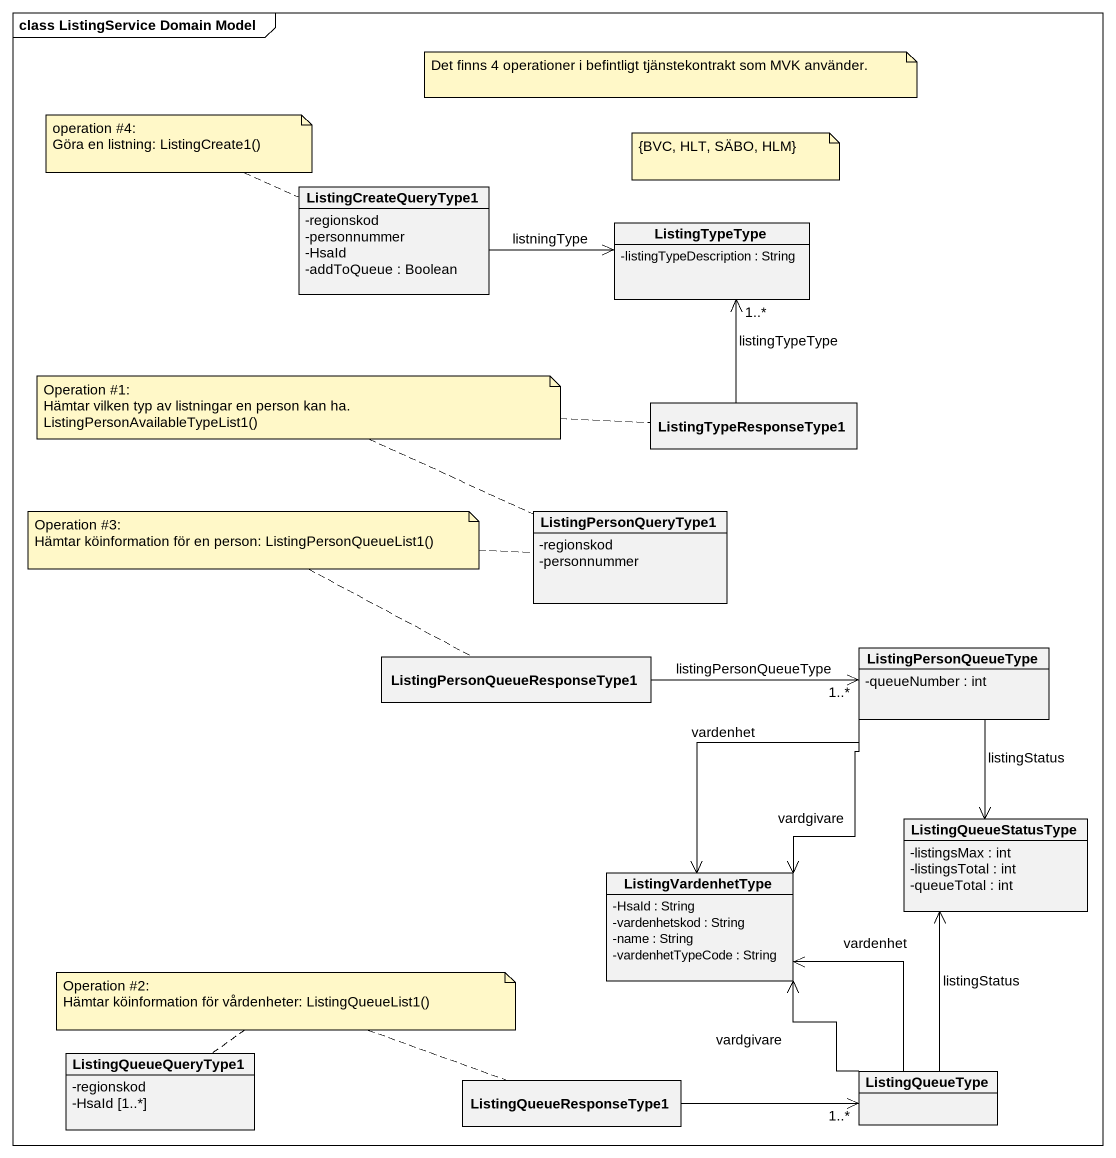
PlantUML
@startuml
mainframe class ListingService Domain Model
hide circle
hide empty members
skinparam classAttributeIconSize 0
class ListingCreateQueryType1 {
  -regionskod
  -personnummer
  -HsaId
  -addToQueue : Boolean
}
class ListingTypeType {
  -listingTypeDescription : String
}
class ListingTypeResponseType1
class ListingPersonQueryType1 {
  -regionskod
  -personnummer
}
class "ListingPersonQueueResponseType1" as ListingPersonQueueResponseTy
class ListingPersonQueueType {
  -queueNumber : int
}
class ListingVardenhetType {
  -HsaId : String
  -vardenhetskod : String
  -name : String
  -vardenhetTypeCode : String
}
class ListingQueueStatusType {
  -listingsMax : int
  -listingsTotal : int
  -queueTotal : int
}
class ListingQueueQueryType1 {
  -regionskod
  -HsaId [1..*]
}
class ListingQueueResponseType1
class ListingQueueType
ListingCreateQueryType1 -right-> ListingTypeType : listningType
ListingTypeResponseType1 -up-> "1..*" ListingTypeType : listingTypeType
ListingPersonQueueResponseTy -right-> "1..*" ListingPersonQueueType : listingPersonQueueType
ListingPersonQueueType --> ListingVardenhetType : vardenhet
ListingPersonQueueType --> ListingVardenhetType : vardgivare
ListingPersonQueueType --> ListingQueueStatusType : listingStatus
ListingQueueResponseType1 -right-> "1..*" ListingQueueType
ListingQueueType -up-> ListingVardenhetType : vardenhet
ListingQueueType -up-> ListingVardenhetType : vardgivare
ListingQueueType -up-> ListingQueueStatusType : listingStatus
note as N1
  Det finns 4 operationer i befintligt tjänstekontrakt som MVK använder.
end note
note left of ListingCreateQueryType1
  operation #4:
  Göra en listning: ListingCreate1()
end note
note as N3
  {BVC, HLT, SÄBO, HLM}
end note
note as N4
  Operation #1:
  Hämtar vilken typ av listningar en person kan ha. ListingPersonAvailableTypeList1()
end note
N4 .. ListingPersonQueryType1
N4 .. ListingTypeResponseType1
note as N5
  Operation #3:
  Hämtar köinformation för en person: ListingPersonQueueList1()
end note
N5 .. ListingPersonQueueResponseTy
N5 .. ListingPersonQueryType1
note as N6
  Operation #2:
  Hämtar köinformation för vårdenheter: ListingQueueList1()
end note
N6 .. ListingQueueQueryType1
N6 .. ListingQueueResponseType1
@enduml
